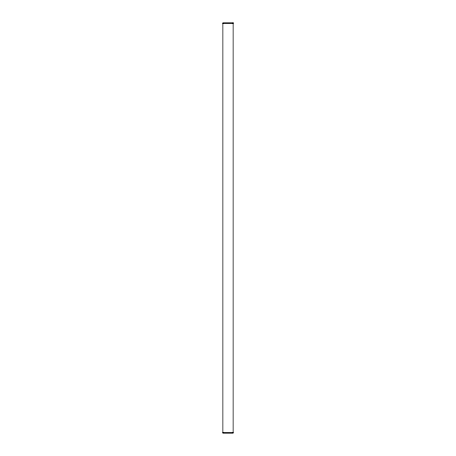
<?xml version="1.0" encoding="UTF-8"?>
<svg xmlns="http://www.w3.org/2000/svg" width="456" height="456" viewBox="0 0 456 456"><rect width="100%" height="100%" fill="white"/><g stroke="black" fill="none" stroke-linecap="round" stroke-linejoin="round"><path stroke-width="0.68" d="M222.87 23.387L233.13 23.387M222.87 432.613L233.13 432.613M233.13 22.8L222.87 22.8L222.87 433.2L233.13 433.2L233.13 22.8"/></g></svg>
